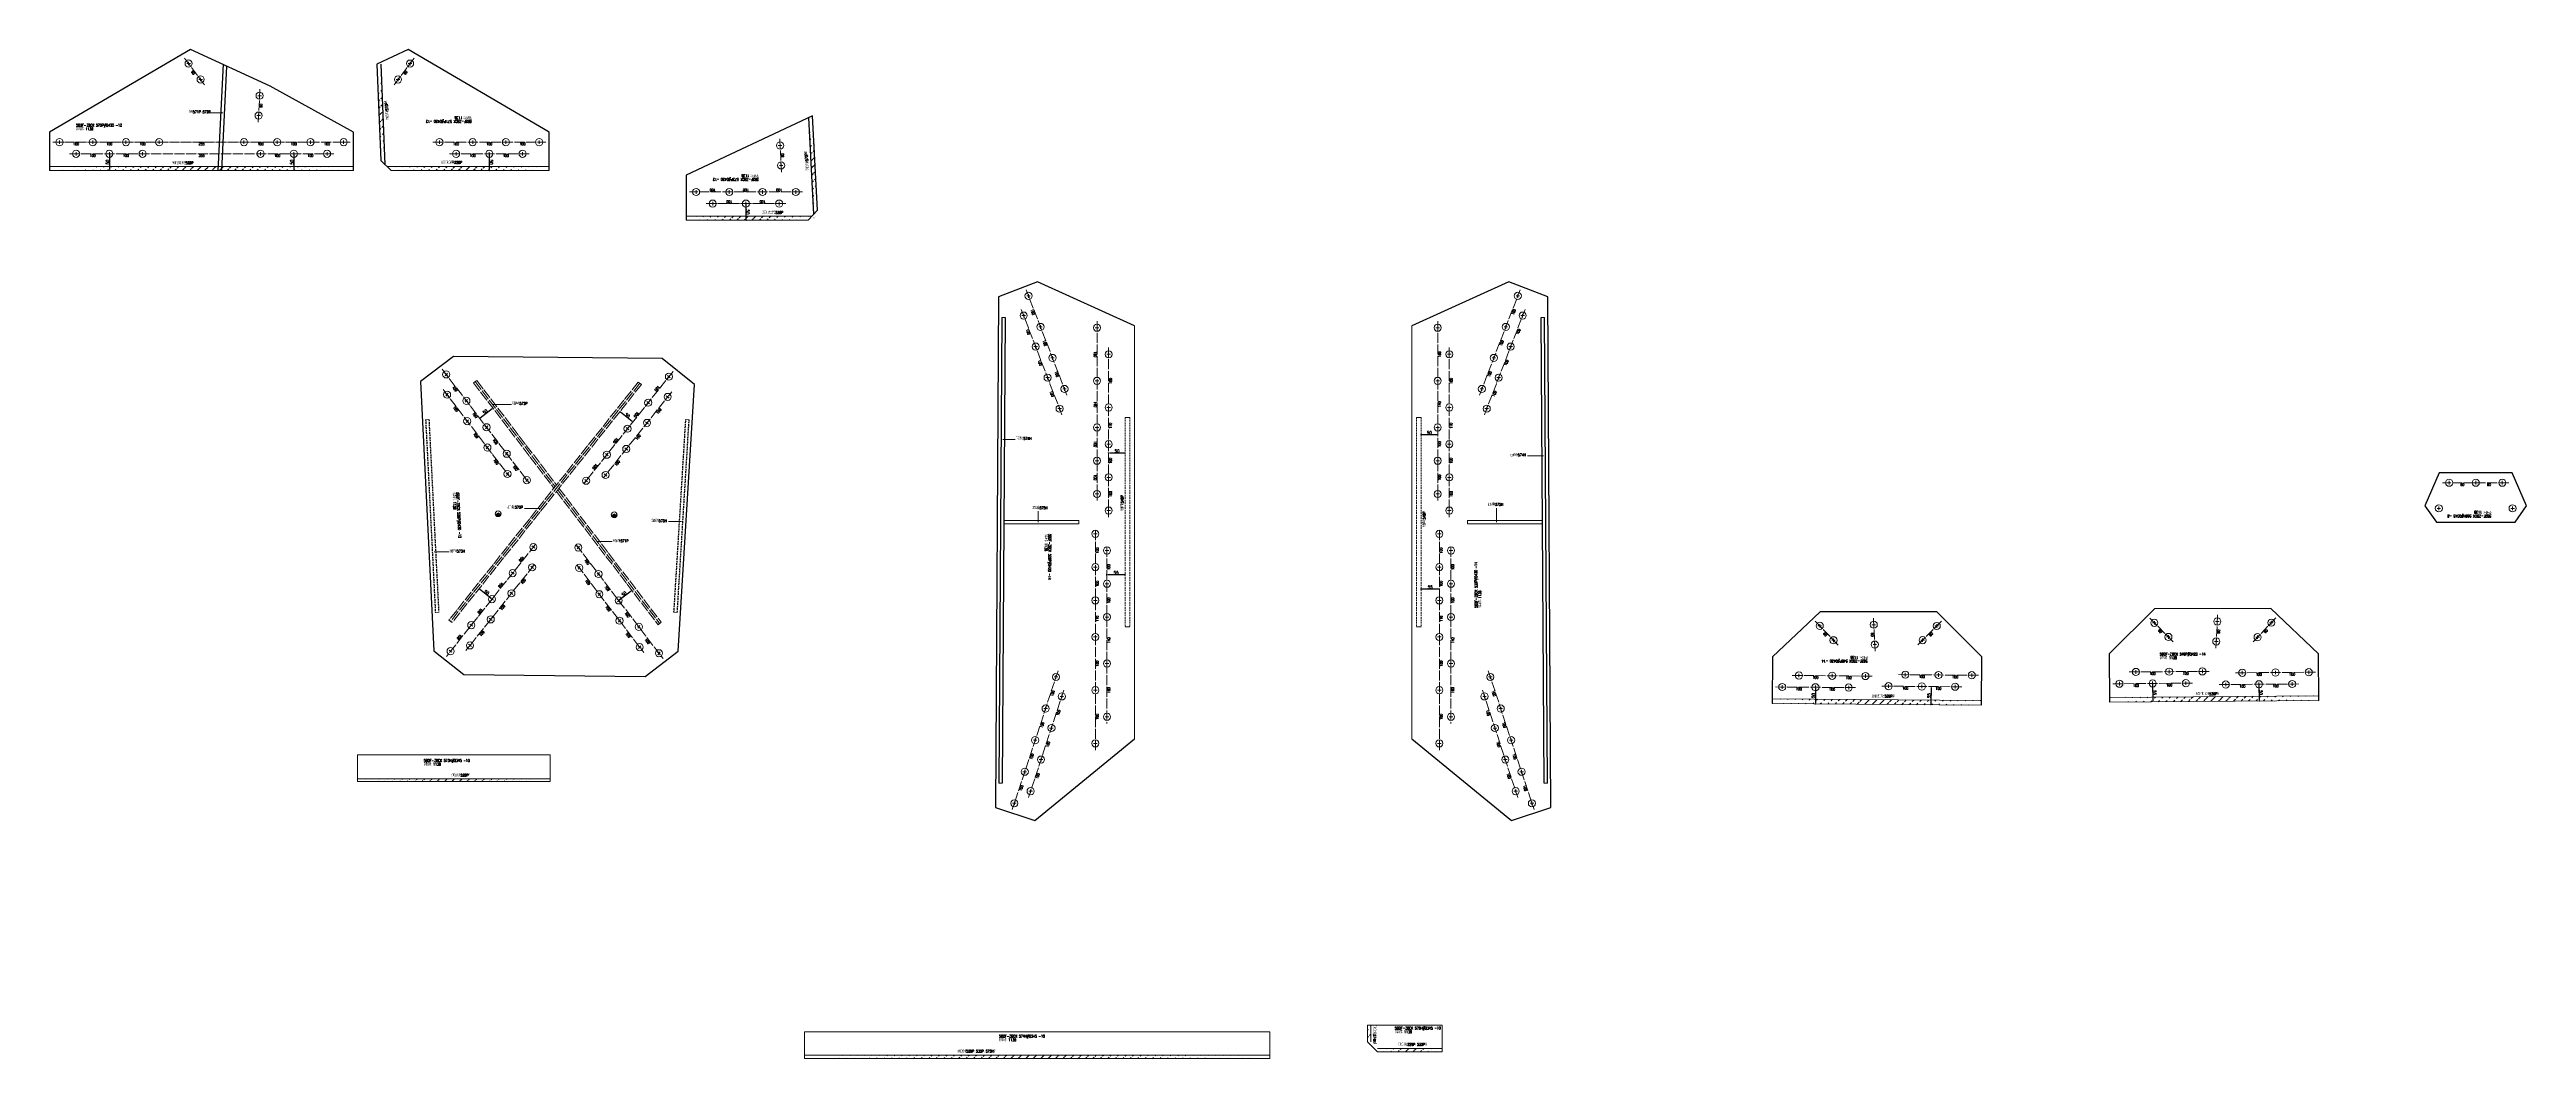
# Model space of a CAD drawing. Header units: millimetres. Extents: x -164 to 144402, y -33030 to 11430.
# Drawn here: x 100818 to 108271, y -16692 to -13658 of the extents above; entities that cross this region are included whole.
import ezdxf
from ezdxf.enums import TextEntityAlignment as Align

# ---------------------------------------------------------------- set-up
doc = ezdxf.new("R2010")
doc.units = ezdxf.units.MM
doc.header["$LTSCALE"] = 20
doc.header["$PDMODE"] = 1
doc.linetypes.add('DASHDOT2X', pattern=[1.75, 1.5, -0.125, 0, -0.125])
doc.linetypes.add('HIDDEN', pattern=[0.375, 0.25, -0.125])
for name, color, linetype, lineweight in [('1', 7, 'Continuous', 25), ('11', 3, 'Continuous', 13), ('12', 7, 'Continuous', 13), ('5', 1, 'Continuous', 13), ('7', 2, 'DASHDOT2X', 13)]:
    doc.layers.add(name, color=color, linetype=linetype, lineweight=lineweight)
doc.styles.get("Standard").update_dxf_attribs({"font": 'simplex', "width": 0.7, "bigfont": 'gbhzfs.shx'})
doc.dimstyles.get("Standard").update_dxf_attribs({"dimtxt": 2.1, "dimasz": 1, "dimexe": 1.05, "dimexo": 0, "dimgap": 0.525, "dimtad": 1, "dimzin": 0, "dimdsep": 46, "dimtxsty": 'standard', "dimblk": 'OBLIQUE', "dimblk1": 'OBLIQUE', "dimblk2": 'OBLIQUE', "dimcen": 0.09, "dimadec": 0, "dimazin": 0, "dimtfac": 1, "dimtdec": 1, "dimtix": 1, "dimtmove": 0, "dimatfit": 3, "dimfxl": 0, "dimtolj": 1, "dimtzin": 0, "dimarcsym": 0})

# ---------------------------------------------------------------- blocks, each defined once
blk = doc.blocks.new('M20')
for p, q in [((-0.5, 0), (0.5, 0)), ((0, -0.5), (0, 0.5))]:
    blk.add_line(p, q)
blk.add_circle((0, 0), 1)
blk = doc.blocks.new('M16')
for p, q in [((-0.71, -0.71), (0.71, 0.71)), ((-0.4, 0), (0.4, 0)), ((0, 0.4), (0, -0.4))]:
    blk.add_line(p, q)
blk.add_circle((0, 0), 1)
for radius in [0.8, 0.6, 0.4, 0.2]:
    blk.add_arc((0, 0), radius, 225, 45)
blk = doc.blocks.new('*D44')
at = {"layer": '12', "color": 0, "lineweight": -2}
for p, q in [((102530.2, -15314.1), (102529.8, -15313.6)), ((102532.6, -15313.1), (102568.3, -15285.8)), ((102570, -15283.8), (102569.6, -15283.3))]:
    blk.add_line(p, q, dxfattribs=at)
at = {"layer": '12', "color": 0}
for points in [[(102532.3, -15312.8), (102532.8, -15313.4), (102530.6, -15314.6)], [(102568.1, -15285.5), (102568.6, -15286.1), (102570.3, -15284.3)]]:
    blk.add_solid(points, dxfattribs=at)
at = {"layer": 'Defpoints', "color": 0}
for p in [(102530.6, -15314.6), (102570.3, -15284.3), (102570.3, -15284.3)]:
    blk.add_point(p, dxfattribs=at)
at = {"layer": '12', "color": 0, "insert": (102547.1, -15295), "char_height": 10, "attachment_point": 5, "rotation": 37.35719}
blk.add_mtext('50', dxfattribs=at)
blk = doc.blocks.new('*D45')
at = {"layer": '12', "color": 0, "lineweight": -2}
for p, q in [((102109.9, -15280.1), (102109.5, -15280.6)), ((102147.5, -15309.2), (102112.3, -15281.2)), ((102149.1, -15311.3), (102148.7, -15311.8))]:
    blk.add_line(p, q, dxfattribs=at)
at = {"layer": '12', "color": 0}
for points in [[(102112.5, -15280.9), (102112, -15281.5), (102110.3, -15279.6)], [(102147.8, -15308.9), (102147.2, -15309.5), (102149.5, -15310.8)]]:
    blk.add_solid(points, dxfattribs=at)
at = {"layer": 'Defpoints', "color": 0}
for p in [(102110.3, -15279.6), (102110.3, -15279.6), (102149.5, -15310.8)]:
    blk.add_point(p, dxfattribs=at)
at = {"layer": '12', "color": 0, "insert": (102133.4, -15290.8), "char_height": 10, "attachment_point": 5, "rotation": 321.48597}
blk.add_mtext('50', dxfattribs=at)
blk = doc.blocks.new('*D47')
at = {"layer": '12', "color": 0, "lineweight": -2}
for p, q in [((100998.2, -13974), (100998.2, -14019)), ((100998.8, -13971.5), (100999.4, -13971.5)), ((100997.6, -14021.5), (100996.9, -14021.5))]:
    blk.add_line(p, q, dxfattribs=at)
at = {"layer": '12', "color": 0}
for points in [[(100997.8, -13974), (100998.6, -13974), (100998.2, -13971.5)], [(100997.8, -14019), (100998.6, -14019), (100998.2, -14021.5)]]:
    blk.add_solid(points, dxfattribs=at)
at = {"layer": 'Defpoints', "color": 0}
for p in [(100998.2, -13971.5), (100998.2, -14021.5), (100998.2, -14021.5)]:
    blk.add_point(p, dxfattribs=at)
at = {"layer": '12', "color": 0, "insert": (100992.6, -13996.5), "char_height": 10, "attachment_point": 5, "rotation": 90}
blk.add_mtext('50', dxfattribs=at)
blk = doc.blocks.new('*D48')
at = {"layer": '12', "color": 0, "lineweight": -2}
for p, q in [((101553.2, -13974), (101553.2, -14019)), ((101553.8, -13971.5), (101554.4, -13971.5)), ((101552.6, -14021.5), (101551.9, -14021.5))]:
    blk.add_line(p, q, dxfattribs=at)
at = {"layer": '12', "color": 0}
for points in [[(101552.8, -13974), (101553.6, -13974), (101553.2, -13971.5)], [(101552.8, -14019), (101553.6, -14019), (101553.2, -14021.5)]]:
    blk.add_solid(points, dxfattribs=at)
at = {"layer": 'Defpoints', "color": 0}
for p in [(101553.2, -13971.5), (101553.2, -14021.5), (101553.2, -14021.5)]:
    blk.add_point(p, dxfattribs=at)
at = {"layer": '12', "color": 0, "insert": (101547.6, -13996.5), "char_height": 10, "attachment_point": 5, "rotation": 90}
blk.add_mtext('50', dxfattribs=at)
blk = doc.blocks.new('*D49')
at = {"layer": '12', "color": 0, "lineweight": -2}
for p, q in [((102141.4, -13974.1), (102141.4, -14019.1)), ((102142, -13971.6), (102142.7, -13971.6)), ((102142, -14021.6), (102142.7, -14021.6))]:
    blk.add_line(p, q, dxfattribs=at)
at = {"layer": '12', "color": 0}
for points in [[(102141.8, -13974.1), (102141, -13974.1), (102141.4, -13971.6)], [(102141.8, -14019.1), (102141, -14019.1), (102141.4, -14021.6)]]:
    blk.add_solid(points, dxfattribs=at)
at = {"layer": 'Defpoints', "color": 0}
for p in [(102141.4, -13971.6, -0.5), (102141.4, -14021.6), (102141.4, -14021.6)]:
    blk.add_point(p, dxfattribs=at)
at = {"layer": '12', "color": 0, "insert": (102147, -13996.6), "char_height": 10, "attachment_point": 5, "rotation": 270.01105}
blk.add_mtext('50', dxfattribs=at)
blk = doc.blocks.new('*D50')
at = {"layer": '12', "color": 0, "lineweight": -2}
for p, q in [((102913.6, -14123.9), (102913.6, -14168.9)), ((102914.2, -14121.4), (102914.8, -14121.4)), ((102914.2, -14171.4), (102914.8, -14171.4))]:
    blk.add_line(p, q, dxfattribs=at)
at = {"layer": '12', "color": 0}
for points in [[(102914, -14123.9), (102913.1, -14123.9), (102913.6, -14121.4)], [(102914, -14168.9), (102913.2, -14168.9), (102913.6, -14171.4)]]:
    blk.add_solid(points, dxfattribs=at)
at = {"layer": 'Defpoints', "color": 0}
for p in [(102913.6, -14121.4), (102913.6, -14171.4), (102913.6, -14171.4)]:
    blk.add_point(p, dxfattribs=at)
at = {"layer": '12', "color": 0, "insert": (102919.2, -14146.4), "char_height": 10, "attachment_point": 5, "rotation": 270.01413}
blk.add_mtext('50', dxfattribs=at)
blk = doc.blocks.new('*D51')
at = {"layer": '12', "color": 0, "lineweight": -2}
for p, q in [((102114.4, -14765.3), (102150.2, -14738)), ((102152.5, -14737), (102152.9, -14737.5)), ((102112.8, -14767.3), (102113.2, -14767.8))]:
    blk.add_line(p, q, dxfattribs=at)
at = {"layer": '12', "color": 0}
for points in [[(102149.9, -14737.7), (102150.4, -14738.3), (102152.1, -14736.5)], [(102114.1, -14765), (102114.6, -14765.6), (102112.4, -14766.8)]]:
    blk.add_solid(points, dxfattribs=at)
at = {"layer": 'Defpoints', "color": 0}
for p in [(102152.1, -14736.5), (102152.1, -14736.5), (102112.4, -14766.8)]:
    blk.add_point(p, dxfattribs=at)
at = {"layer": '12', "color": 0, "insert": (102128.9, -14747.2), "char_height": 10, "attachment_point": 5, "rotation": 37.35719}
blk.add_mtext('50', dxfattribs=at)
blk = doc.blocks.new('*D52')
at = {"layer": '12', "color": 0, "lineweight": -2}
for p, q in [((102534.3, -14747), (102534.7, -14746.5)), ((102571, -14777), (102535.8, -14749)), ((102573.4, -14778.1), (102573.8, -14777.6))]:
    blk.add_line(p, q, dxfattribs=at)
at = {"layer": '12', "color": 0}
for points in [[(102536.1, -14748.7), (102535.6, -14749.3), (102533.9, -14747.4)], [(102571.3, -14776.7), (102570.8, -14777.3), (102573, -14778.6)]]:
    blk.add_solid(points, dxfattribs=at)
at = {"layer": 'Defpoints', "color": 0}
for p in [(102533.9, -14747.4), (102533.9, -14747.4), (102573, -14778.6)]:
    blk.add_point(p, dxfattribs=at)
at = {"layer": '12', "color": 0, "insert": (102556.9, -14758.6), "char_height": 10, "attachment_point": 5, "rotation": 321.48597}
blk.add_mtext('50', dxfattribs=at)
blk = doc.blocks.new('*D69')
at = {"layer": '12', "color": 0, "lineweight": -2}
for p, q in [((106479.1, -15573.7), (106478.5, -15573.7)), ((106479.7, -15576.2), (106479.3, -15626.2)), ((106478.7, -15628.7), (106478, -15628.7))]:
    blk.add_line(p, q, dxfattribs=at)
at = {"layer": '12', "color": 0}
for points in [[(106479.3, -15576.2), (106480.1, -15576.2), (106479.7, -15573.7)], [(106478.9, -15626.2), (106479.7, -15626.2), (106479.3, -15628.7)]]:
    blk.add_solid(points, dxfattribs=at)
at = {"layer": 'Defpoints', "color": 0}
for p in [(106479.7, -15573.7), (106479.3, -15628.7), (106479.3, -15628.7)]:
    blk.add_point(p, dxfattribs=at)
at = {"layer": '12', "color": 0, "insert": (106473.9, -15601.1), "char_height": 10, "attachment_point": 5, "rotation": 89.54528}
blk.add_mtext('55', dxfattribs=at)
blk = doc.blocks.new('*D70')
at = {"layer": '12', "color": 0, "lineweight": -2}
for p, q in [((106132.4, -15575.9), (106133, -15575.9)), ((106131.8, -15578.4), (106131.4, -15623.4)), ((106132, -15625.9), (106132.6, -15625.9))]:
    blk.add_line(p, q, dxfattribs=at)
at = {"layer": '12', "color": 0}
for points in [[(106131.3, -15578.4), (106132.2, -15578.4), (106131.8, -15575.9)], [(106131, -15623.4), (106131.8, -15623.4), (106131.4, -15625.9)]]:
    blk.add_solid(points, dxfattribs=at)
at = {"layer": 'Defpoints', "color": 0}
for p in [(106131.8, -15575.9), (106131.4, -15625.9), (106131.4, -15625.9)]:
    blk.add_point(p, dxfattribs=at)
at = {"layer": '12', "color": 0, "insert": (106126, -15600.9), "char_height": 10, "attachment_point": 5, "rotation": 89.54528}
blk.add_mtext('50', dxfattribs=at)
blk = doc.blocks.new('*D71')
at = {"layer": '12', "color": 0, "lineweight": -2}
for p, q in [((107145.6, -15564.4), (107145, -15564.4)), ((107146.3, -15566.9), (107146.7, -15616.9)), ((107146.1, -15619.4), (107145.5, -15619.4))]:
    blk.add_line(p, q, dxfattribs=at)
at = {"layer": '12', "color": 0}
for points in [[(107146.7, -15566.9), (107145.9, -15566.9), (107146.3, -15564.4)], [(107147.1, -15616.9), (107146.3, -15616.9), (107146.7, -15619.4)]]:
    blk.add_solid(points, dxfattribs=at)
at = {"layer": 'Defpoints', "color": 0}
for p in [(107146.3, -15564.4), (107146.7, -15619.4), (107146.7, -15619.4)]:
    blk.add_point(p, dxfattribs=at)
at = {"layer": '12', "color": 0, "insert": (107152.1, -15591.8), "char_height": 10, "attachment_point": 5, "rotation": 270.45472}
blk.add_mtext('55', dxfattribs=at)
blk = doc.blocks.new('*D72')
at = {"layer": '12', "color": 0, "lineweight": -2}
for p, q in [((107466.3, -15569.3), (107466.7, -15614.3)), ((107466.9, -15566.8), (107467.5, -15566.8)), ((107467.3, -15616.8), (107467.9, -15616.8))]:
    blk.add_line(p, q, dxfattribs=at)
at = {"layer": '12', "color": 0}
for points in [[(107466.7, -15569.3), (107465.9, -15569.3), (107466.3, -15566.8)], [(107467.1, -15614.3), (107466.3, -15614.3), (107466.7, -15616.8)]]:
    blk.add_solid(points, dxfattribs=at)
at = {"layer": 'Defpoints', "color": 0}
for p in [(107466.3, -15566.8), (107466.7, -15616.8), (107466.7, -15616.8)]:
    blk.add_point(p, dxfattribs=at)
at = {"layer": '12', "color": 0, "insert": (107472.1, -15591.8), "char_height": 10, "attachment_point": 5, "rotation": 270.45472}
blk.add_mtext('50', dxfattribs=at)
blk = doc.blocks.new('*D73')
at = {"layer": '12', "color": 0, "lineweight": -2}
for p, q in [((104005, -14870.9), (104005, -14870)), ((104007.5, -14871.2), (104052.5, -14871.2)), ((104055, -14870.9), (104055, -14870))]:
    blk.add_line(p, q, dxfattribs=at)
at = {"layer": '12', "color": 0}
for points in [[(104007.5, -14870.8), (104007.5, -14871.6), (104005, -14871.2)], [(104052.5, -14870.8), (104052.5, -14871.6), (104055, -14871.2)]]:
    blk.add_solid(points, dxfattribs=at)
at = {"layer": 'Defpoints', "color": 0}
for p in [(104005, -14871.5), (104055, -14871.2), (104055, -14871.5)]:
    blk.add_point(p, dxfattribs=at)
at = {"layer": '12', "color": 0, "insert": (104030, -14865.6), "char_height": 10, "attachment_point": 5}
blk.add_mtext('50', dxfattribs=at)
blk = doc.blocks.new('*D74')
at = {"layer": '12', "color": 0, "lineweight": -2}
for p, q in [((104000, -15239.4), (104000, -15235.7)), ((104002.5, -15237), (104052.5, -15237)), ((104055, -15239.4), (104055, -15235.7))]:
    blk.add_line(p, q, dxfattribs=at)
at = {"layer": '12', "color": 0}
for points in [[(104002.5, -15236.5), (104002.5, -15237.4), (104000, -15237)], [(104052.5, -15236.5), (104052.5, -15237.4), (104055, -15237)]]:
    blk.add_solid(points, dxfattribs=at)
at = {"layer": 'Defpoints', "color": 0}
for p in [(104000, -15240), (104055, -15237), (104055, -15240)]:
    blk.add_point(p, dxfattribs=at)
at = {"layer": '12', "color": 0, "insert": (104027.5, -15231.3), "char_height": 10, "attachment_point": 5}
blk.add_mtext('55', dxfattribs=at)
blk = doc.blocks.new('*D75')
at = {"layer": '12', "color": 0, "lineweight": -2}
for p, q in [((104945, -14817.9), (104945, -14815.3)), ((104992.5, -14816.5), (104947.5, -14816.5)), ((104995, -14817.9), (104995, -14815.3))]:
    blk.add_line(p, q, dxfattribs=at)
at = {"layer": '12', "color": 0}
for points in [[(104947.5, -14816.1), (104947.5, -14816.9), (104945, -14816.5)], [(104992.5, -14816.1), (104992.5, -14816.9), (104995, -14816.5)]]:
    blk.add_solid(points, dxfattribs=at)
at = {"layer": 'Defpoints', "color": 0}
for p in [(104945, -14816.5), (104945, -14818.6), (104995, -14818.6)]:
    blk.add_point(p, dxfattribs=at)
at = {"layer": '12', "color": 0, "insert": (104970, -14810.9), "char_height": 10, "attachment_point": 5}
blk.add_mtext('50', dxfattribs=at)
blk = doc.blocks.new('*D76')
at = {"layer": '12', "color": 0, "lineweight": -2}
for p, q in [((104945, -15282), (104945, -15279.3)), ((104997.5, -15280.5), (104947.5, -15280.5)), ((105000, -15282), (105000, -15279.3))]:
    blk.add_line(p, q, dxfattribs=at)
at = {"layer": '12', "color": 0}
for points in [[(104947.5, -15280.1), (104947.5, -15280.9), (104945, -15280.5)], [(104997.5, -15280.1), (104997.5, -15280.9), (105000, -15280.5)]]:
    blk.add_solid(points, dxfattribs=at)
at = {"layer": 'Defpoints', "color": 0}
for p in [(104945, -15280.5), (104945, -15282.7), (105000, -15282.7)]:
    blk.add_point(p, dxfattribs=at)
at = {"layer": '12', "color": 0, "insert": (104972.5, -15274.9), "char_height": 10, "attachment_point": 5}
blk.add_mtext('55', dxfattribs=at)

msp = doc.modelspace()

# ---------------------------------------------------------------- hatches: boundary and pattern name
at = {"layer": '12'}
h = msp.add_hatch(dxfattribs=at)
h.set_pattern_fill('ANSI31', color=256, scale=5, style=0)
edge = h.paths.add_edge_path()
edge.add_line((101815.031, -13701.869), (101827.09, -14003.665))
edge.add_line((101803.041, -13702.348), (101814.601, -13991.667))
h = msp.add_hatch(dxfattribs=at)
h.set_pattern_fill('ANSI31', color=256, scale=5, style=0)
edge = h.paths.add_edge_path()
edge.add_line((103118.613, -14171.951), (103102.23, -13858.424))
edge.add_line((103129.031, -14141.366), (103114.214, -13857.798))
h = msp.add_hatch(dxfattribs=at)
h.set_pattern_fill('ANSI31', color=256, scale=5, style=0)
edge = h.paths.add_edge_path()
edge.add_line((100818.182, -14009.546), (101733.182, -14009.546))
edge.add_line((100818.182, -14021.546), (101733.182, -14021.546))
h = msp.add_hatch(dxfattribs=at)
h.set_pattern_fill('ANSI31', color=256, scale=5, style=0)
edge = h.paths.add_edge_path()
edge.add_line((101815.797, -14009.644), (102321.399, -14009.546))
edge.add_line((101845.799, -14021.638), (102321.401, -14021.546))
h = msp.add_hatch(dxfattribs=at)
h.set_pattern_fill('ANSI31', color=256, scale=5, style=0)
edge = h.paths.add_edge_path()
edge.add_line((103130.594, -14159.325), (102733.566, -14159.423))
edge.add_line((103100.596, -14171.332), (102733.569, -14171.423))
h = msp.add_hatch(dxfattribs=at)
h.set_pattern_fill('ANSI31', color=256, scale=5, style=0)
edge = h.paths.add_edge_path()
edge.add_line((106001.501, -15610.875), (106631.481, -15615.875))
edge.add_line((106001.389, -15624.875), (106631.37, -15629.875))
h = msp.add_hatch(dxfattribs=at)
h.set_pattern_fill('ANSI31', color=256, scale=5, style=0)
edge = h.paths.add_edge_path()
edge.add_line((107016.596, -15606.387), (107646.576, -15601.387))
edge.add_line((107016.707, -15620.387), (107646.687, -15615.387))
h = msp.add_hatch(dxfattribs=at)
h.set_pattern_fill('ANSI31', color=256, scale=5, style=0)
edge = h.paths.add_edge_path()
edge.add_line((101744.566, -15851.389), (102324.566, -15851.389))
edge.add_line((101744.566, -15859.389), (102324.566, -15859.389))
h = msp.add_hatch(dxfattribs=at)
h.set_pattern_fill('ANSI31', color=256, scale=5, style=0)
edge = h.paths.add_edge_path()
edge.add_line((104793.793, -16591.832), (104793.793, -16641.832))
edge.add_line((104783.793, -16591.832), (104783.793, -16641.832))
h = msp.add_hatch(dxfattribs=at)
h.set_pattern_fill('ANSI31', color=256, scale=5, style=0)
edge = h.paths.add_edge_path()
edge.add_line((103090.03, -16682.013), (104490.03, -16682.013))
edge.add_line((103090.03, -16692.013), (104490.03, -16692.013))
h = msp.add_hatch(dxfattribs=at)
h.set_pattern_fill('ANSI31', color=256, scale=5, style=0)
edge = h.paths.add_edge_path()
edge.add_line((104813.793, -16661.832), (105008.793, -16661.832))
edge.add_line((104813.793, -16671.832), (105008.793, -16671.832))

# ---------------------------------------------------------------- linework, layer by layer
at = {"layer": '1'}
for p, q in [((101242.455, -13658.129), (100818.182, -13906.546)), ((101481.716, -13768.316), (101242.455, -13658.129)), ((101340.261, -13702.532, 0.484), (101324.108, -14021.735, 0.484)), ((101336.129, -14021.521, -0.484), (101352.017, -13707.903, -0.484)), ((101897.058, -13658.248), (101803.041, -13702.348)), ((101803.041, -13702.348), (101814.601, -13991.667)), ((101815.031, -13701.869), (101827.09, -14003.665)), ((102321.379, -13906.546), (101897.058, -13658.248)), ((101733.182, -13906.546), (101481.716, -13768.316)), ((103114.214, -13857.798), (102733.535, -14035.508)), ((103129.031, -14141.366), (103114.214, -13857.798)), ((100818.182, -13906.546), (100818.182, -14021.546)), ((101733.182, -14021.546), (101733.182, -13906.546)), ((102321.401, -14021.546), (102321.379, -13906.546)), ((103117.642, -14153.368), (103102.483, -13863.274)), ((102733.535, -14035.508), (102733.569, -14171.423)), ((103790.444, -14356.5), (103673.838, -14401.532)), ((104083, -14488.464), (103790.444, -14356.5)), ((105209.556, -14356.5), (104917, -14488.464)), ((105326.162, -14401.532), (105209.556, -14356.5)), ((103673.838, -14401.532), (103664.432, -15937.633)), ((105335.568, -15937.633), (105326.162, -14401.532)), ((103683.455, -14464.122), (103674.883, -15864.095)), ((103693.454, -14464.183), (103684.883, -15864.156)), ((105315.117, -15864.095), (105306.546, -14464.183)), ((105325.117, -15864.095), (105316.546, -14464.183)), ((102033.333, -14580.829), (101933.974, -14656.677)), ((102661.422, -14587.17), (102033.333, -14580.829)), ((102759.229, -14665.008), (102661.422, -14587.17)), ((101933.974, -14656.677), (101974.929, -15465.835)), ((102709.895, -15467.107), (102759.229, -14665.008)), ((108008.463, -14930.811), (107965.782, -15030.271)), ((108228.463, -14930.813), (108008.463, -14930.811)), ((108271.108, -15030.271), (108228.463, -14930.813)), ((107965.782, -15030.271), (108000, -15079.557)), ((108236.889, -15079.557), (108271.108, -15030.271)), ((108000, -15079.557), (108236.889, -15079.557)), ((106145.754, -15348.652), (106002.502, -15484.69)), ((106496.461, -15349.101), (106145.754, -15348.652)), ((106632.525, -15484.352), (106496.461, -15349.101)), ((107151.623, -15339.541), (107015.552, -15474.8)), ((107502.319, -15339.197), (107151.623, -15339.541)), ((107645.575, -15475.239), (107502.319, -15339.197)), ((101974.929, -15465.835), (102064.912, -15537.446)), ((102610.536, -15542.955), (102709.895, -15467.107)), ((106002.502, -15484.69), (106001.389, -15624.875)), ((106631.37, -15629.875), (106632.525, -15484.352)), ((107015.552, -15474.8), (107016.707, -15620.387)), ((107646.687, -15615.387), (107645.575, -15475.239)), ((102064.912, -15537.446), (102610.536, -15542.955)), ((103783.146, -15976.774), (104083, -15731.14)), ((104917, -15731.14), (105216.854, -15976.774)), ((103664.432, -15937.633), (103783.146, -15976.774)), ((105216.854, -15976.774), (105335.568, -15937.633))]:
    msp.add_line(p, q, dxfattribs=at)
at = {"layer": '1', "color": 3, "linetype": 'HIDDEN'}
for p, q in [((101949.793, -14771.39), (101979.11, -15350.61)), ((101959.78, -14770.885), (101989.097, -15350.104)), ((102697.06, -15349.996), (102732.679, -14770.885)), ((102707.041, -15350.61), (102742.661, -14771.499))]:
    msp.add_line(p, q, dxfattribs=at)
at = {"layer": '12'}
for p, q in [((101339.911, -13848.113), (101299.927, -13848.113)), ((101814.601, -13991.667), (101845.799, -14021.638)), ((103129.031, -14141.366), (103100.596, -14171.332)), ((103693.454, -14464.183), (103683.455, -14464.122)), ((105306.546, -14464.183), (105316.546, -14464.183)), ((102094.011, -14660.316), (102103.549, -14653.034)), ((102599.353, -14665.163), (102589.813, -14657.88)), ((102150.522, -14725.049), (102207.742, -14725.049)), ((101959.78, -14770.885), (101949.793, -14771.39)), ((102732.679, -14770.885), (102742.661, -14771.499)), ((103686.956, -14830.486), (103723.886, -14830.486)), ((104055, -14764.557), (104069, -14764.557)), ((104931, -14764.557), (104945, -14764.557)), ((105313.862, -14880.168), (105265.457, -14880.168)), ((102295.628, -15037.947), (102247.68, -15037.947)), ((103793.275, -15079.002), (103793.275, -15046.535)), ((105172.355, -15079.446), (105172.355, -15036.808)), ((102719.617, -15077.49), (102680.483, -15077.49)), ((103689.656, -15084.557), (103915, -15084.557)), ((103915, -15074.557), (103689.717, -15074.557)), ((103915, -15074.557), (103915, -15084.557)), ((105085, -15074.557), (105310.283, -15074.557)), ((105085, -15074.557), (105085, -15084.557)), ((105310.344, -15084.557), (105085, -15084.557)), ((101975.429, -15168.207), (102021.027, -15168.207)), ((102465.412, -15137.596), (102511.337, -15137.596)), ((101979.11, -15350.61), (101989.097, -15350.104)), ((102697.06, -15349.996), (102707.041, -15350.61)), ((102029.461, -15381.256), (102019.92, -15373.973)), ((102649.217, -15387.62), (102658.755, -15380.339)), ((104055, -15394.557), (104069, -15394.557)), ((104931, -15394.557), (104945, -15394.557)), ((106001.389, -15624.875), (106631.37, -15629.875)), ((106001.501, -15610.875), (106631.481, -15615.875)), ((107016.596, -15606.387), (107646.576, -15601.387)), ((107016.707, -15620.387), (107646.687, -15615.387)), ((101744.566, -15779.389), (101744.566, -15859.389)), ((102324.566, -15779.389), (101744.566, -15779.389)), ((102324.566, -15859.389), (102324.566, -15779.389)), ((101744.566, -15851.389), (102324.566, -15851.389)), ((101744.566, -15859.389), (102324.566, -15859.389)), ((103684.883, -15864.156), (103674.883, -15864.095)), ((105315.117, -15864.095), (105325.117, -15864.095)), ((103090.03, -16612.013), (103090.03, -16692.013)), ((103090.03, -16612.013), (104490.03, -16612.013)), ((104490.03, -16612.013), (104490.03, -16692.013)), ((104783.793, -16591.832), (104783.793, -16641.832)), ((105008.793, -16591.832), (104783.793, -16591.832)), ((104793.793, -16591.832), (104793.793, -16641.832)), ((105008.793, -16671.832), (105008.793, -16591.832)), ((103090.03, -16682.013), (104490.03, -16682.013)), ((103090.03, -16692.013), (104490.03, -16692.013)), ((104783.793, -16641.832), (104813.793, -16671.832)), ((104813.793, -16661.832), (105008.793, -16661.832)), ((104813.793, -16671.832), (105008.793, -16671.832))]:
    msp.add_line(p, q, dxfattribs=at)
at = {"layer": '7'}
for p, q in [((101284.785, -13763.997), (101224.536, -13684.184)), ((101854.748, -13764.125), (101914.982, -13684.301)), ((101446.216, -13876.667), (101451.251, -13776.793)), ((100828.182, -13936.546), (101723.182, -13936.546)), ((101971.385, -13936.614), (102311.385, -13936.548)), ((103020.499, -14026.472), (103015.44, -13926.6)), ((100878.182, -13971.546), (101673.182, -13971.546)), ((102021.392, -13971.604), (102261.392, -13971.558)), ((103083.548, -14086.336), (102743.548, -14086.42)), ((103033.557, -14121.349), (102793.557, -14121.408)), ((103879.219, -14697.409), (103756.733, -14380.239)), ((105120.781, -14697.409), (105243.267, -14380.239)), ((103864.582, -14756.661), (103742.096, -14439.49)), ((105135.418, -14756.661), (105257.904, -14439.49)), ((103970, -14474.557), (103970, -15014.557)), ((104995, -14474.557), (104995, -15014.557)), ((104005, -14554.557), (104005, -15064.557)), ((105030, -14554.557), (105030, -15064.557)), ((101999.657, -14619.117), (102261.029, -14961.506)), ((102002.176, -14680.098), (102202.869, -14943)), ((102589.813, -14657.88), (102019.92, -15373.973)), ((102594.507, -14661.616), (102024.615, -15377.709)), ((102599.353, -14665.163), (102029.461, -15381.256)), ((102094.011, -14660.316), (102335.802, -14977.055)), ((102098.78, -14656.675), (102339.654, -14972.214)), ((102103.549, -14653.034), (102343.507, -14967.373)), ((102694.318, -14626.13), (102426.087, -14963.173)), ((102690.569, -14687.047), (102484.609, -14945.845)), ((102351.016, -14977.209), (102658.755, -15380.339)), ((108218.463, -14960.813), (108018.463, -14960.811)), ((102343.31, -14986.891), (102649.217, -15387.62)), ((102346.246, -14980.849), (102653.986, -15383.98)), ((103965, -15103.807), (103965, -15764.557)), ((105000, -15103.807), (105000, -15764.557)), ((102280.685, -15145.876), (102012.455, -15482.919)), ((102402.712, -15147.108), (102664.084, -15489.497)), ((104000, -15153.807), (104000, -15684.557)), ((105035, -15153.807), (105035, -15684.557)), ((102276.936, -15206.794), (102070.976, -15465.591)), ((102405.231, -15208.089), (102605.924, -15470.991)), ((106199.748, -15449.074), (106130.887, -15376.561)), ((106311.337, -15467.52), (106306.119, -15367.656)), ((106440.189, -15448.264), (106510.688, -15377.343)), ((107207.896, -15438.704), (107137.396, -15367.783)), ((107336.74, -15458.032), (107341.958, -15358.168)), ((107448.325, -15439.619), (107517.187, -15367.107)), ((103852.828, -15525.92), (103715.049, -15943.792)), ((105147.172, -15525.92), (105284.951, -15943.792)), ((106251.778, -15576.86), (106011.786, -15574.956)), ((106302.055, -15542.258), (106062.062, -15540.354)), ((106331.816, -15572.496), (106571.808, -15574.4)), ((106382.092, -15537.893), (106622.084, -15539.798)), ((107266.263, -15563.404), (107026.27, -15565.309)), ((107315.983, -15528.009), (107075.991, -15529.913)), ((107346.3, -15567.769), (107586.292, -15565.865)), ((107396.02, -15532.374), (107636.013, -15530.469)), ((103870.411, -15584.365), (103763.946, -15907.267)), ((105129.589, -15584.365), (105236.054, -15907.267))]:
    msp.add_line(p, q, dxfattribs=at)
at = {"layer": '7', "color": 0, "linetype": 'ByBlock'}
for p, q in [((100818.182, -14009.546), (101733.182, -14009.546)), ((101833.31, -14009.64), (102321.399, -14009.546)), ((100818.182, -14021.546), (101733.182, -14021.546)), ((101845.799, -14021.638), (102321.401, -14021.546)), ((103111.986, -14159.329), (102733.566, -14159.423)), ((103100.596, -14171.332), (102733.569, -14171.423)), ((104083, -14488.464), (104083, -15731.14)), ((104917, -14488.464), (104917, -15731.14))]:
    msp.add_line(p, q, dxfattribs=at)
at = {"layer": '7', "color": 0, "linetype": 'HIDDEN'}
for p, q in [((104055, -14764.557), (104055, -15394.557)), ((104069, -14764.557), (104069, -15394.557)), ((104931, -14764.557), (104931, -15394.557)), ((104945, -14764.557), (104945, -15394.557))]:
    msp.add_line(p, q, dxfattribs=at)

# ---------------------------------------------------------------- block references
at = {"layer": '5', "xscale": 10.75, "yscale": 10.75, "zscale": 10.75}
for p in [(101236.586, -13700.147), (101902.935, -13700.266, -0.484), (101272.735, -13748.034), (101450.244, -13796.768), (101866.795, -13748.16, -0.484), (101447.223, -13856.692), (100848.182, -13936.546), (100948.182, -13936.546), (101048.182, -13936.546), (101148.182, -13936.546), (101403.182, -13936.546), (101503.182, -13936.546), (101603.182, -13936.546), (101703.182, -13936.546), (101991.385, -13936.61, -0.484), (102091.385, -13936.591, -0.484), (102191.385, -13936.571, -0.484), (102291.385, -13936.552, -0.484), (100898.182, -13971.546), (100998.182, -13971.546), (101098.182, -13971.546), (101453.182, -13971.546), (101553.182, -13971.546), (101653.182, -13971.546), (102041.392, -13971.6, -0.484), (102141.392, -13971.581, -0.484), (102241.392, -13971.562, -0.484), (103749.301, -14458.147), (103763.938, -14398.896), (105236.062, -14398.896), (105250.699, -14458.147), (103799.963, -14492.181), (103970, -14494.557), (104995, -14494.557), (105200.037, -14492.181), (103785.326, -14551.433), (103835.989, -14585.466), (104005, -14574.557), (105030, -14574.557), (105164.011, -14585.466), (105214.674, -14551.433), (103821.352, -14644.718), (103872.014, -14678.752), (103970, -14654.557), (104995, -14654.557), (105127.986, -14678.752), (105178.648, -14644.718), (103857.377, -14738.004), (104005, -14734.557), (105030, -14734.557), (105142.623, -14738.004), (103970, -14794.557), (104995, -14794.557), (103970, -14894.557), (104005, -14844.557), (104995, -14894.557), (105030, -14844.557), (104005, -14944.557), (105030, -14944.557), (108038.463, -14960.811), (108118.463, -14960.812), (108198.463, -14960.813), (103970, -14994.557), (104005, -15044.557), (104995, -14994.557), (105030, -15044.557), (108007.534, -15037.805), (108229.356, -15037.805), (103965, -15114.557), (105000, -15114.557), (103965, -15214.557), (104000, -15164.557), (105000, -15214.557), (105035, -15164.557), (104000, -15264.557), (105035, -15264.557), (103965, -15314.557), (105000, -15314.557), (103965, -15424.557), (104000, -15364.557), (105000, -15424.557), (105035, -15364.557), (106144.659, -15391.064), (106185.976, -15434.571), (106307.162, -15387.629), (106454.289, -15434.08), (106496.588, -15391.527), (107151.496, -15381.967), (107193.796, -15424.519), (107337.783, -15438.059), (107340.914, -15378.141), (107462.098, -15425.116), (107503.415, -15381.609), (104000, -15504.557), (105035, -15504.557), (106310.293, -15447.547), (103846.565, -15544.914), (103965, -15584.557), (105000, -15584.557), (105153.435, -15544.914), (106031.785, -15575.114), (106082.062, -15540.512), (106131.782, -15575.908), (106182.058, -15541.306), (106231.779, -15576.702), (106282.055, -15542.1), (106351.815, -15572.654), (106402.091, -15538.052), (106451.812, -15573.448), (106502.088, -15538.846), (106551.809, -15574.242), (106602.085, -15539.639), (107046.27, -15565.15), (107095.99, -15529.755), (107146.266, -15564.357), (107195.987, -15528.961), (107246.263, -15563.563), (107295.984, -15528.167), (107366.299, -15567.611), (107416.02, -15532.215), (107466.296, -15566.817), (107516.017, -15531.421), (107566.293, -15566.023), (107616.014, -15530.628), (103815.252, -15639.885), (103864.148, -15603.36), (105135.852, -15603.36), (105184.748, -15639.885), (103783.938, -15734.856), (103832.835, -15698.331), (104000, -15664.557), (105035, -15664.557), (105167.165, -15698.331), (105216.062, -15734.856), (103801.522, -15793.301), (103965, -15744.557), (105000, -15744.557), (105198.479, -15793.301), (103752.625, -15829.827), (105247.375, -15829.827), (103721.312, -15924.798), (103770.208, -15888.272), (105229.792, -15888.272), (105278.688, -15924.798)]:
    msp.add_blockref('M20', p, dxfattribs=at)
at = {"layer": '5'}
for name, p, xscale, yscale, zscale, rotation in [('M20', (103016.451, -13946.575, 0.484), 10.75, 10.75, 10.75, 180), ('M20', (103019.487, -14006.498, 0.484), 10.75, 10.75, 10.75, 180), ('M20', (102763.548, -14086.415, 0.484), 10.75, 10.75, 10.75, 180), ('M20', (102863.548, -14086.391, 0.484), 10.75, 10.75, 10.75, 180), ('M20', (102963.548, -14086.366, 0.484), 10.75, 10.75, 10.75, 180), ('M20', (103063.548, -14086.341, 0.484), 10.75, 10.75, 10.75, 180), ('M20', (102813.557, -14121.403, 0.484), 10.75, 10.75, 10.75, 180), ('M20', (102913.557, -14121.378, 0.484), 10.75, 10.75, 10.75, 180), ('M20', (103013.557, -14121.353, 0.484), 10.75, 10.75, 10.75, 180), ('M20', (102011.793, -14635.014), 10.75, 10.75, 10.75, 321.4859713579462), ('M20', (102014.312, -14695.995), 10.75, 10.75, 10.75, 321.4859713579462), ('M20', (102681.864, -14641.779), 10.75, 10.75, 10.75, 321.4859713579462), ('M20', (102072.471, -14714.501), 10.75, 10.75, 10.75, 321.4859713579462), ('M20', (102619.593, -14720.025), 10.75, 10.75, 10.75, 321.4859713579462), ('M20', (102678.115, -14702.696), 10.75, 10.75, 10.75, 321.4859713579462), ('M20', (102074.99, -14775.482), 10.75, 10.75, 10.75, 321.4859713579462), ('M20', (102133.149, -14793.988), 10.75, 10.75, 10.75, 321.4859713579462), ('M20', (102557.323, -14798.27), 10.75, 10.75, 10.75, 321.4859713579462), ('M20', (102615.844, -14780.942), 10.75, 10.75, 10.75, 321.4859713579462), ('M20', (102135.668, -14854.969), 10.75, 10.75, 10.75, 321.4859713579462), ('M20', (102193.827, -14873.475), 10.75, 10.75, 10.75, 321.4859713579462), ('M20', (102495.052, -14876.516), 10.75, 10.75, 10.75, 321.4859713579462), ('M20', (102553.573, -14859.188), 10.75, 10.75, 10.75, 321.4859713579462), ('M20', (102196.346, -14934.455), 10.75, 10.75, 10.75, 321.4859713579462), ('M20', (102254.506, -14952.961), 10.75, 10.75, 10.75, 321.4859713579462), ('M20', (102432.781, -14954.761), 10.75, 10.75, 10.75, 321.4859713579462), ('M20', (102491.303, -14937.433), 10.75, 10.75, 10.75, 321.4859713579462), ('M16', (102167.928, -15053.985), 8.75, 8.75, 8.75, 321.4859713579462), ('M16', (102517.302, -15057.513), 8.75, 8.75, 8.75, 321.4859713579462), ('M20', (102270.242, -15215.205), 10.75, 10.75, 10.75, 321.4859713579462), ('M20', (102273.991, -15154.287), 10.75, 10.75, 10.75, 321.4859713579462), ('M20', (102409.235, -15155.653), 10.75, 10.75, 10.75, 321.4859713579462), ('M20', (102411.754, -15216.634), 10.75, 10.75, 10.75, 321.4859713579462), ('M20', (102207.971, -15293.451), 10.75, 10.75, 10.75, 321.4859713579462), ('M20', (102211.721, -15232.533), 10.75, 10.75, 10.75, 321.4859713579462), ('M20', (102469.913, -15235.14), 10.75, 10.75, 10.75, 321.4859713579462), ('M20', (102149.45, -15310.779), 10.75, 10.75, 10.75, 321.4859713579462), ('M20', (102472.432, -15296.12), 10.75, 10.75, 10.75, 321.4859713579462), ('M20', (102530.592, -15314.626), 10.75, 10.75, 10.75, 321.4859713579462), ('M20', (102087.18, -15389.024), 10.75, 10.75, 10.75, 321.4859713579462), ('M20', (102145.701, -15371.696), 10.75, 10.75, 10.75, 321.4859713579462), ('M20', (102533.11, -15375.607), 10.75, 10.75, 10.75, 321.4859713579462), ('M20', (102591.27, -15394.113), 10.75, 10.75, 10.75, 321.4859713579462), ('M20', (102024.909, -15467.27), 10.75, 10.75, 10.75, 321.4859713579462), ('M20', (102083.43, -15449.942), 10.75, 10.75, 10.75, 321.4859713579462), ('M20', (102593.788, -15455.094), 10.75, 10.75, 10.75, 321.4859713579462), ('M20', (102651.948, -15473.6), 10.75, 10.75, 10.75, 321.4859713579462)]:
    msp.add_blockref(name, p, dxfattribs=dict(at, xscale=xscale, yscale=yscale, zscale=zscale, rotation=rotation))

# ---------------------------------------------------------------- texts
at = {"layer": '11', "width": 0.7}
for s, rotation, p in [('60', 307.0487103, (101253.463, -13724.994)), ('60', 52.9624974, (101886.062, -13725.116)), ('60', 87.1141042, (101450.231, -13826.805)), ('打坡口与板570P焊', 95.1170429, (101829.41, -13841.007)), ('100', 0.0111237, (102041.385, -13938.1)), ('100', 0.0111237, (102091.392, -13973.091)), ('100', 0.0111237, (102141.385, -13938.081)), ('100', 0.0111237, (102191.392, -13973.071)), ('100', 0.0111237, (102241.385, -13938.062)), ('60', 92.9000476, (103019.467, -13976.46)), ('打坡口与板570P焊', 95.1170429, (103092.785, -13993.298)), ('100', 180.0141524, (102813.547, -14084.903)), ('100', 180.0141524, (102913.547, -14084.878)), ('100', 180.0141524, (103013.547, -14084.853)), ('100', 180.0141524, (102863.556, -14119.891)), ('100', 180.0141524, (102963.556, -14119.866)), ('100', 291.1158419, (103780.551, -14446.079)), ('100', 68.8841554, (105219.449, -14446.079)), ('100', 291.1158419, (103765.914, -14505.33)), ('100', 68.8841554, (105234.086, -14505.33)), ('100', 291.1158419, (103801.94, -14598.616)), ('100', 291.1158419, (103816.577, -14539.364)), ('160', 270, (103968.5, -14574.557)), ('160', 90, (104996.5, -14574.557)), ('100', 68.8841554, (105183.423, -14539.364)), ('100', 68.8841554, (105198.06, -14598.616)), ('100', 307.3571933, (102040.94, -14675.668)), ('100', 231.4859714, (102649.555, -14679.968)), ('100', 291.1158419, (103852.602, -14632.65)), ('160', 90, (104006.5, -14654.557)), ('160', 90, (105031.5, -14654.557)), ('100', 68.8841554, (105147.398, -14632.65)), ('100', 307.3571933, (102043.458, -14736.649)), ('100', 307.3571933, (102101.618, -14755.155)), ('100', 231.4859714, (102587.284, -14758.213)), ('100', 51.4859714, (102648.153, -14742.753)), ('100', 291.1158419, (103837.965, -14691.901)), ('140', 270, (103968.5, -14724.557)), ('140', 90, (104996.5, -14724.557)), ('100', 68.8841554, (105162.035, -14691.901)), ('100', 307.3571933, (102104.137, -14816.135)), ('100', 307.3571933, (102162.296, -14834.641)), ('100', 231.4859714, (102525.014, -14836.459)), ('100', 51.4859714, (102585.882, -14820.999)), ('110', 90, (104006.5, -14789.557)), ('110', 90, (105031.5, -14789.557)), ('100', 307.3571933, (102164.815, -14895.622)), ('100', 51.4859714, (102523.612, -14899.244)), ('100', 270, (103968.5, -14844.557)), ('100', 90, (104006.5, -14894.557)), ('100', 90, (104996.5, -14844.557)), ('100', 90, (105031.5, -14894.557)), ('100', 307.3571933, (102222.974, -14914.128)), ('100', 231.4859714, (102462.743, -14914.704)), ('100', 270, (103968.5, -14944.557)), ('100', 90, (104996.5, -14944.557)), ('80', 359.999433, (108078.463, -14962.312)), ('80', 359.999433, (108158.463, -14962.313)), ('100', 90, (104006.5, -14994.557)), ('反面焊板548P', 90, (104041.762, -15021.421)), ('反面焊板549P', 90, (104950.407, -15070.583)), ('100', 90, (105031.5, -14994.557)), ('100', 231.4859714, (102241.682, -15192.476)), ('100', 307.3571933, (102438.382, -15196.306)), ('100', 89.9999989, (103966.5, -15164.557)), ('100', 90, (105001.5, -15164.557)), ('100', 231.4859714, (102179.412, -15270.722)), ('100', 51.4859714, (102240.28, -15255.262)), ('100', 307.3571933, (102440.901, -15257.287)), ('100', 307.3571933, (102499.06, -15275.793)), ('100', 89.9999989, (103966.5, -15264.557)), ('100', 89.9999989, (104001.5, -15214.557)), ('100', 90, (105001.5, -15264.557)), ('100', 90, (105036.5, -15214.557)), ('100', 231.4859714, (102117.141, -15348.967)), ('100', 51.4859714, (102178.01, -15333.507)), ('100', 307.3571933, (102501.579, -15336.774)), ('100', 307.3571933, (102559.738, -15355.28)), ('100', 89.9999989, (104001.5, -15314.557)), ('100', 90, (105036.5, -15314.557)), ('100', 231.4859714, (102054.871, -15427.213)), ('100', 51.4859714, (102115.739, -15411.753)), ('100', 307.3571933, (102562.257, -15416.261)), ('110', 89.9999989, (103966.5, -15369.557)), ('110', 90, (105001.5, -15369.557)), ('60', 313.5206014, (106164.23, -15413.85)), ('60', 272.9911346, (106307.23, -15417.666)), ('60', 45.1711311, (106476.502, -15413.861)), ('60', 314.8290747, (107171.582, -15404.301)), ('60', 87.0088647, (107340.847, -15408.178)), ('60', 46.4789764, (107483.844, -15404.396)), ('100', 307.3571933, (102620.417, -15434.767)), ('160', 89.9999989, (103966.5, -15504.557)), ('140', 89.9999989, (104001.5, -15434.557)), ('160', 90, (105001.5, -15504.557)), ('140', 90, (105036.5, -15434.557)), ('100', 359.5452811, (106132.048, -15542.409)), ('100', 359.5452811, (106232.045, -15543.203)), ('100', 359.5452811, (106401.801, -15574.551)), ('100', 359.5452811, (106452.078, -15539.949)), ('100', 359.5452811, (106501.798, -15575.345)), ('100', 359.5452811, (106552.074, -15540.743)), ('100', 0.4547189, (107096.28, -15566.254)), ('100', 0.4547189, (107146.001, -15530.858)), ('100', 0.4547189, (107196.277, -15565.46)), ('100', 0.4547189, (107245.997, -15530.064)), ('100', 0.4547189, (107416.309, -15568.714)), ('100', 0.4547189, (107466.03, -15533.318)), ('100', 0.4547189, (107516.306, -15567.92)), ('100', 0.4547189, (107566.027, -15532.524)), ('100', 71.7518634, (103832.333, -15592.87)), ('100', 71.7518634, (103849.916, -15651.315)), ('160', 89.9999989, (104001.5, -15584.557)), ('160', 90, (105036.5, -15584.557)), ('100', 288.2481355, (105150.084, -15651.315)), ('100', 288.2481355, (105167.667, -15592.87)), ('100', 359.5452811, (106081.772, -15577.011)), ('100', 359.5452811, (106181.769, -15577.805)), ('100', 71.7518634, (103801.02, -15687.841)), ('160', 89.9999989, (103966.5, -15664.557)), ('160', 90, (105001.5, -15664.557)), ('100', 288.2481355, (105198.98, -15687.841)), ('100', 71.7518634, (103769.706, -15782.812)), ('100', 71.7518634, (103818.603, -15746.286)), ('100', 288.2481355, (105181.397, -15746.286)), ('100', 288.2481355, (105230.294, -15782.812)), ('100', 71.7518634, (103738.393, -15877.782)), ('100', 71.7518634, (103787.29, -15841.257)), ('100', 288.2481355, (105212.711, -15841.257)), ('100', 288.2481355, (105261.607, -15877.782))]:
    msp.add_text(s, height=8, rotation=rotation, dxfattribs=at).set_placement(p, align=Align.TOP_CENTER)
for s, p in [('100', (100898.182, -13938.046)), ('100', (100948.182, -13973.046)), ('100', (100998.182, -13938.046)), ('100', (101048.182, -13973.046)), ('100', (101098.182, -13938.046)), ('255', (101275.682, -13938.046)), ('355', (101275.682, -13973.046)), ('100', (101453.182, -13938.046)), ('100', (101503.182, -13973.046)), ('100', (101553.182, -13938.046)), ('100', (101603.182, -13973.046)), ('100', (101653.182, -13938.046)), ('反面打坡口与板529P焊', (106335.166, -15599.029)), ('反面打坡口与板530P焊', (107311.516, -15591.575))]:
    msp.add_text(s, height=8, dxfattribs=at).set_placement(p, align=Align.TOP_CENTER)
at = {"layer": '12', "width": 0.7}
for s, p in [('焊板571P、572P', (101238.175, -13851.745)), ('存档编号：1138 ', (100898.241, -13903.391)), ('5B2F-ZBCK 570P#Q420 -12 ', (100898.241, -13892.191)), ('反面打坡口焊板528P', (101187.904, -14005.493)), ('反面打坡口焊板528P', (101996.673, -14003.764)), ('反面打坡口焊板528P', (102962.851, -14154.748)), ('反面焊板572P', (102209.907, -14728.815)), ('正面焊板574H', (103726.088, -14834.45)), ('正面焊板574H', (105213.858, -14883.714)), ('反面焊板570P', (102196.255, -15041.05)), ('正面焊板575H', (103774.816, -15042.604)), ('正面焊板575H', (105145.778, -15032.123)), ('反面焊板573H', (102628.923, -15081.375)), ('反面焊板573H', (102021.26, -15173.048)), ('反面焊板571P', (102513.942, -15142.15)), ('存档编号：1138 ', (107167.739, -15493.709)), ('5B2F-ZBCK 549P#Q420 -14 ', (107167.739, -15482.509)), ('5B2F-ZBCK 573H#Q345 -10 ', (101944.359, -15802.562)), ('存档编号：1138 ', (101944.359, -15813.762)), ('打坡口与板528P焊', (102026.781, -15846.707)), ('5B2F-ZBCK 574H#Q345 -10 ', (103675.157, -16631.495)), ('存档编号：1138 ', (104866.128, -16618.5)), ('5B2F-ZBCK 575H#Q345 -10 ', (104866.128, -16607.3)), ('打坡口与板529P、530P、575H焊', (103548.22, -16676.802)), ('存档编号：1138 ', (103675.157, -16642.695)), ('打坡口与板529P、530P焊', (104875.588, -16656.225))]:
    msp.add_text(s, height=8, dxfattribs=at).set_placement(p, align=Align.BOTTOM_LEFT)
for s, rotation, p in [('存档编号：1138 ', 180, (102088.516, -13856.685)), ('5B2F-ZBCK 571P#Q420 -12 ', 180, (102088.516, -13867.885)), ('5B2F-ZBCK 572P#Q420 -12 ', 180, (102952.028, -14042.159)), ('存档编号：1138 ', 180, (102952.028, -14030.959)), ('存档编号：1138 ', 272.8975321, (102028.569, -14990.345)), ('5B2F-ZBCK 528P#Q420 -12 ', 272.8975321, (102039.755, -14989.779)), ('5B2F-ZBCK 569H#Q345 -8 ', 180, (108165.47, -15054.504)), ('存档编号：1138 ', 180, (108165.47, -15043.304)), ('存档编号：1138 ', 269.6491858, (103810.543, -15114.652)), ('5B2F-ZBCK 529P#Q420 -14 ', 269.6491858, (103821.743, -15114.721)), ('5B2F-ZBCK 530P#Q420 -14 ', 90.3508123, (105117.194, -15336.886)), ('存档编号：1138 ', 90.3508123, (105128.393, -15336.818)), ('5B2F-ZBCK 548P#Q420 -14 ', 180, (106288.69, -15490.654)), ('存档编号：1138 ', 180, (106288.69, -15479.454)), ('打坡口与板574H焊', 270, (104798.902, -16591.319))]:
    msp.add_text(s, height=8, rotation=rotation, dxfattribs=at).set_placement(p, align=Align.BOTTOM_LEFT)

# ---------------------------------------------------------------- dimensions: what is measured, and where the dimension line sits
at = {"layer": '12'}
for p1, p2, distance, picture, middle in [((100998.182, -13971.546), (100998.182, -14021.546), 0, '*D47', (100992.557, -13996.546)), ((101553.182, -13971.546), (101553.182, -14021.546), 0, '*D48', (101547.557, -13996.546)), ((102141.401, -13971.581, -0.484), (102141.411, -14021.581), 0, '*D49', (102147.031, -13996.58)), ((102913.557, -14121.378), (102913.569, -14171.378), 0, '*D50', (102919.188, -14146.377)), ((102112.405, -14766.814), (102152.149, -14736.475), 0, '*D51', (102128.864, -14747.173)), ((102572.996, -14778.576), (102533.873, -14747.44), 0, '*D52', (102556.938, -14758.607)), ((104995, -14818.574), (104945, -14818.574), -2.055, '*D75', (104970, -14810.894)), ((104005, -14871.54), (104055, -14871.54), 0.312, '*D73', (104030, -14865.603)), ((104000, -15240.032), (104055, -15240.032), 3.079, '*D74', (104027.5, -15231.328)), ((105000, -15282.653), (104945, -15282.653), -2.135, '*D76', (104972.5, -15274.893)), ((102149.45, -15310.779), (102110.327, -15279.643), 0, '*D45', (102133.391, -15290.81)), ((102530.592, -15314.626), (102570.335, -15284.287), 0, '*D44', (102547.05, -15294.986)), ((106131.782, -15575.908), (106131.385, -15625.907), 0, '*D70', (106125.959, -15600.863)), ((106479.714, -15573.669), (106479.278, -15628.668), 0, '*D69', (106473.871, -15601.124)), ((107146.266, -15564.357), (107146.703, -15619.355), 0, '*D71', (107152.109, -15591.811)), ((107466.296, -15566.817), (107466.693, -15616.815), 0, '*D72', (107472.119, -15591.772))]:
    dim = msp.add_aligned_dim(p1=p1, p2=p2, distance=distance, dimstyle='standard', override={"dimtxt": 10, "dimasz": 2.5, "dimexe": 1.25, "dimexo": 0.625, "dimgap": 0.625, "dimzin": 8, "dimcen": 2.5, "dimtdec": 2, "dimtix": 0, "dimtolj": 0, "dimtzin": 8}, dxfattribs=at)
    dim.commit()
    dim.dimension.update_dxf_attribs({"geometry": picture, "text_midpoint": middle})

doc.saveas('drawing.dxf')
